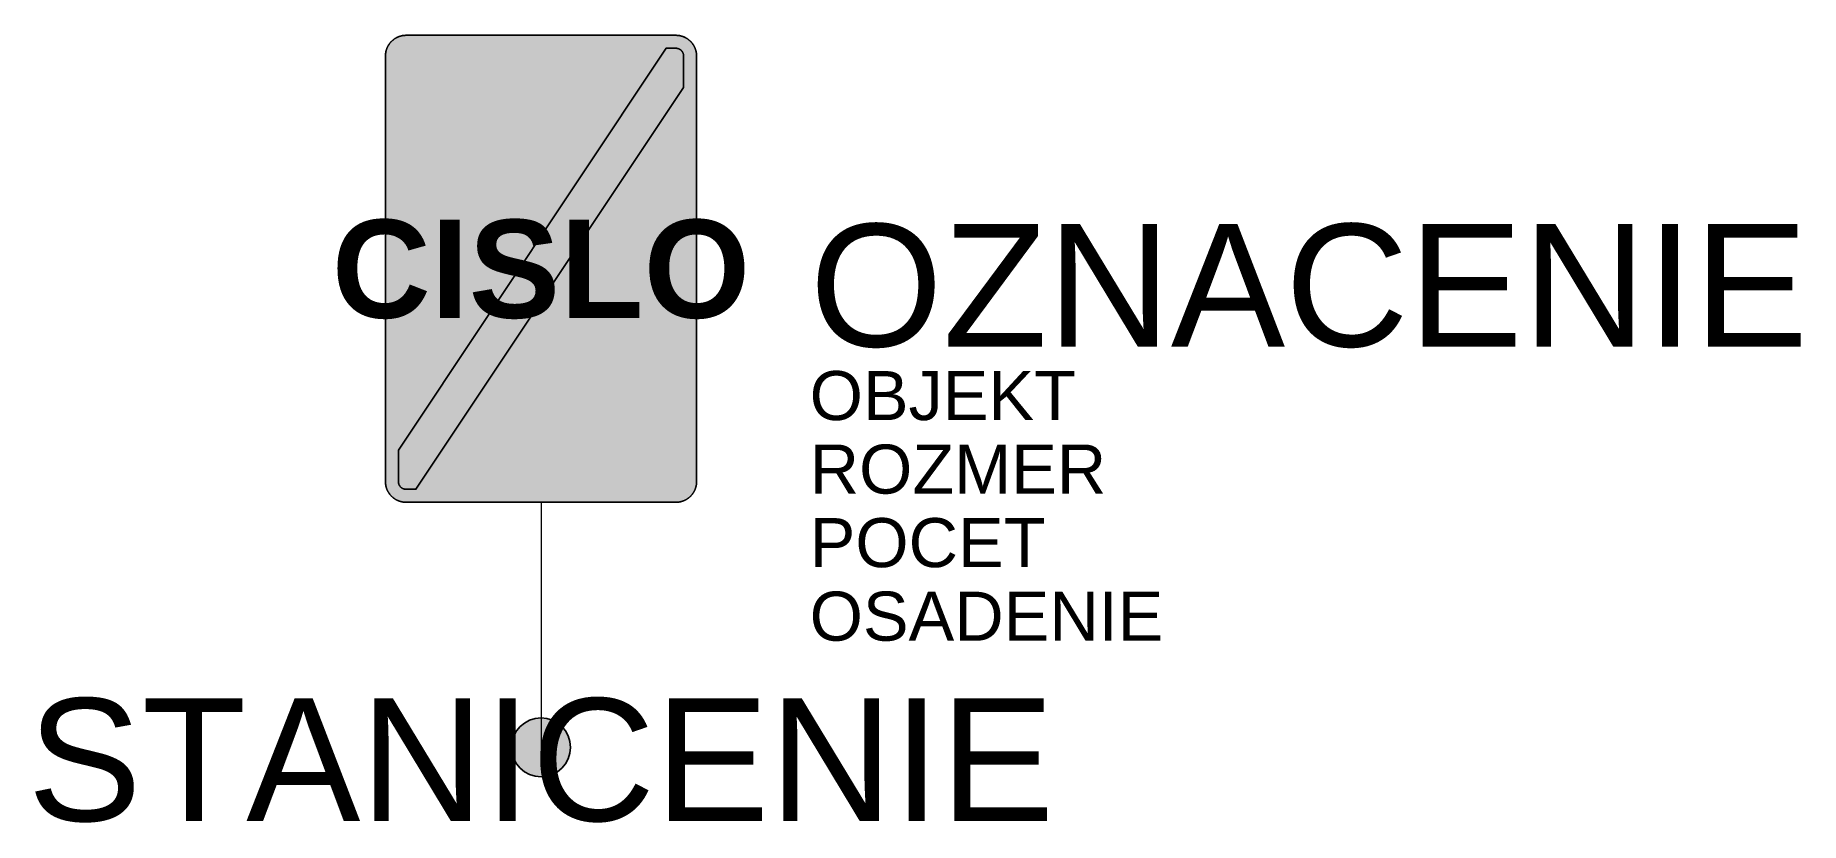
# Model space of a CAD drawing. Header units: metres. Extents: x -10.3 to 25.7, y -1.5 to 14.5.
import ezdxf
from ezdxf.enums import TextEntityAlignment as Align

# ---------------------------------------------------------------- set-up
doc = ezdxf.new("R2010")
doc.units = ezdxf.units.M
doc.layers.get('Defpoints').update_dxf_attribs({"color": 140, "lineweight": 5})
doc.styles.add('DZ', font='arialbd.ttf')
doc.styles.get("Standard").update_dxf_attribs({"font": 'arial.ttf'})

msp = doc.modelspace()

# ---------------------------------------------------------------- hatches: boundary and pattern name
at = {"true_color": 0xf6b400}
msp.add_hatch(color=40, dxfattribs=at).paths.add_polyline_path([(-2.752, 5), (-2.757, 5), (-2.762, 5), (-2.767, 5), (-2.773, 5), (-2.778, 5.001), (-2.783, 5.001), (-2.788, 5.002), (-2.793, 5.002), (-2.799, 5.003), (-2.804, 5.003), (-2.809, 5.004), (-2.814, 5.005), (-2.819, 5.005), (-2.824, 5.006), (-2.83, 5.007), (-2.835, 5.008), (-2.84, 5.009), (-2.845, 5.01), (-2.85, 5.012), (-2.855, 5.013), (-2.86, 5.014), (-2.865, 5.015), (-2.87, 5.017), (-2.875, 5.018), (-2.88, 5.02), (-2.885, 5.021), (-2.89, 5.023), (-2.894, 5.025), (-2.899, 5.027), (-2.904, 5.028), (-2.909, 5.03), (-2.914, 5.032), (-2.918, 5.034), (-2.923, 5.036), (-2.928, 5.038), (-2.933, 5.041), (-2.937, 5.043), (-2.942, 5.045), (-2.946, 5.047), (-2.951, 5.05), (-2.956, 5.052), (-2.96, 5.055), (-2.965, 5.057), (-2.969, 5.06), (-2.973, 5.063), (-2.978, 5.065), (-2.982, 5.068), (-2.987, 5.071), (-2.991, 5.074), (-2.995, 5.077), (-2.999, 5.08), (-3.004, 5.083), (-3.008, 5.086), (-3.012, 5.089), (-3.016, 5.093), (-3.02, 5.096), (-3.024, 5.099), (-3.028, 5.103), (-3.032, 5.106), (-3.036, 5.109), (-3.04, 5.113), (-3.044, 5.117), (-3.047, 5.12), (-3.051, 5.124), (-3.055, 5.128), (-3.058, 5.131), (-3.062, 5.135), (-3.065, 5.139), (-3.069, 5.143), (-3.072, 5.147), (-3.076, 5.151), (-3.079, 5.155), (-3.082, 5.159), (-3.086, 5.163), (-3.089, 5.167), (-3.092, 5.171), (-3.095, 5.176), (-3.098, 5.18), (-3.101, 5.184), (-3.104, 5.188), (-3.107, 5.193), (-3.109, 5.197), (-3.112, 5.201), (-3.115, 5.206), (-3.118, 5.21), (-3.12, 5.215), (-3.123, 5.219), (-3.125, 5.224), (-3.128, 5.229), (-3.13, 5.233), (-3.132, 5.238), (-3.134, 5.242), (-3.137, 5.247), (-3.139, 5.252), (-3.141, 5.256), (-3.143, 5.261), (-3.145, 5.266), (-3.147, 5.271), (-3.148, 5.276), (-3.15, 5.281), (-3.152, 5.285), (-3.154, 5.29), (-3.155, 5.295), (-3.157, 5.3), (-3.158, 5.305), (-3.16, 5.31), (-3.161, 5.315), (-3.162, 5.32), (-3.164, 5.325), (-3.165, 5.33), (-3.166, 5.335), (-3.167, 5.34), (-3.168, 5.345), (-3.169, 5.351), (-3.17, 5.356), (-3.17, 5.361), (-3.171, 5.366), (-3.172, 5.371), (-3.172, 5.376), (-3.173, 5.381), (-3.173, 5.387), (-3.174, 5.392), (-3.174, 5.397), (-3.174, 5.402), (-3.175, 5.408), (-3.175, 5.413), (-3.175, 5.418), (-3.175, 5.423), (-3.175, 14.102), (-3.175, 14.107), (-3.175, 14.112), (-3.175, 14.117), (-3.174, 14.123), (-3.174, 14.128), (-3.174, 14.133), (-3.173, 14.138), (-3.173, 14.143), (-3.172, 14.149), (-3.172, 14.154), (-3.171, 14.159), (-3.17, 14.164), (-3.17, 14.169), (-3.169, 14.174), (-3.168, 14.18), (-3.167, 14.185), (-3.166, 14.19), (-3.165, 14.195), (-3.164, 14.2), (-3.162, 14.205), (-3.161, 14.21), (-3.16, 14.215), (-3.158, 14.22), (-3.157, 14.225), (-3.155, 14.23), (-3.154, 14.235), (-3.152, 14.239), (-3.15, 14.244), (-3.148, 14.249), (-3.147, 14.254), (-3.145, 14.259), (-3.143, 14.264), (-3.141, 14.268), (-3.139, 14.273), (-3.137, 14.278), (-3.134, 14.282), (-3.132, 14.287), (-3.13, 14.292), (-3.128, 14.296), (-3.125, 14.301), (-3.123, 14.305), (-3.12, 14.31), (-3.118, 14.315), (-3.115, 14.319), (-3.112, 14.323), (-3.109, 14.328), (-3.107, 14.332), (-3.104, 14.336), (-3.101, 14.341), (-3.098, 14.345), (-3.095, 14.349), (-3.092, 14.353), (-3.089, 14.358), (-3.086, 14.362), (-3.082, 14.366), (-3.079, 14.37), (-3.076, 14.374), (-3.072, 14.378), (-3.069, 14.382), (-3.065, 14.386), (-3.062, 14.39), (-3.058, 14.393), (-3.055, 14.397), (-3.051, 14.401), (-3.047, 14.405), (-3.044, 14.408), (-3.04, 14.412), (-3.036, 14.415), (-3.032, 14.419), (-3.028, 14.422), (-3.024, 14.426), (-3.02, 14.429), (-3.016, 14.432), (-3.012, 14.436), (-3.008, 14.439), (-3.004, 14.442), (-2.999, 14.445), (-2.995, 14.448), (-2.991, 14.451), (-2.987, 14.454), (-2.982, 14.457), (-2.978, 14.459), (-2.973, 14.462), (-2.969, 14.465), (-2.965, 14.468), (-2.96, 14.47), (-2.956, 14.473), (-2.951, 14.475), (-2.946, 14.478), (-2.942, 14.48), (-2.937, 14.482), (-2.933, 14.484), (-2.928, 14.487), (-2.923, 14.489), (-2.918, 14.491), (-2.914, 14.493), (-2.909, 14.495), (-2.904, 14.497), (-2.899, 14.498), (-2.894, 14.5), (-2.89, 14.502), (-2.885, 14.504), (-2.88, 14.505), (-2.875, 14.507), (-2.87, 14.508), (-2.865, 14.51), (-2.86, 14.511), (-2.855, 14.512), (-2.85, 14.513), (-2.845, 14.515), (-2.84, 14.516), (-2.835, 14.517), (-2.83, 14.518), (-2.824, 14.519), (-2.819, 14.52), (-2.814, 14.52), (-2.809, 14.521), (-2.804, 14.522), (-2.799, 14.522), (-2.793, 14.523), (-2.788, 14.523), (-2.783, 14.524), (-2.778, 14.524), (-2.773, 14.524), (-2.767, 14.525), (-2.762, 14.525), (-2.757, 14.525), (-2.752, 14.525), (2.752, 14.525), (2.757, 14.525), (2.762, 14.525), (2.767, 14.525), (2.773, 14.524), (2.778, 14.524), (2.783, 14.524), (2.788, 14.523), (2.793, 14.523), (2.799, 14.522), (2.804, 14.522), (2.809, 14.521), (2.814, 14.52), (2.819, 14.52), (2.824, 14.519), (2.83, 14.518), (2.835, 14.517), (2.84, 14.516), (2.845, 14.515), (2.85, 14.513), (2.855, 14.512), (2.86, 14.511), (2.865, 14.51), (2.87, 14.508), (2.875, 14.507), (2.88, 14.505), (2.885, 14.504), (2.89, 14.502), (2.894, 14.5), (2.899, 14.498), (2.904, 14.497), (2.909, 14.495), (2.914, 14.493), (2.918, 14.491), (2.923, 14.489), (2.928, 14.487), (2.933, 14.484), (2.937, 14.482), (2.942, 14.48), (2.946, 14.478), (2.951, 14.475), (2.956, 14.473), (2.96, 14.47), (2.965, 14.468), (2.969, 14.465), (2.973, 14.462), (2.978, 14.459), (2.982, 14.457), (2.987, 14.454), (2.991, 14.451), (2.995, 14.448), (2.999, 14.445), (3.003, 14.442), (3.008, 14.439), (3.012, 14.436), (3.016, 14.432), (3.02, 14.429), (3.024, 14.426), (3.028, 14.422), (3.032, 14.419), (3.036, 14.415), (3.04, 14.412), (3.044, 14.408), (3.047, 14.405), (3.051, 14.401), (3.055, 14.397), (3.058, 14.393), (3.062, 14.39), (3.065, 14.386), (3.069, 14.382), (3.072, 14.378), (3.076, 14.374), (3.079, 14.37), (3.082, 14.366), (3.086, 14.362), (3.089, 14.358), (3.092, 14.353), (3.095, 14.349), (3.098, 14.345), (3.101, 14.341), (3.104, 14.336), (3.107, 14.332), (3.109, 14.328), (3.112, 14.323), (3.115, 14.319), (3.118, 14.315), (3.12, 14.31), (3.123, 14.305), (3.125, 14.301), (3.128, 14.296), (3.13, 14.292), (3.132, 14.287), (3.134, 14.282), (3.137, 14.278), (3.139, 14.273), (3.141, 14.268), (3.143, 14.264), (3.145, 14.259), (3.147, 14.254), (3.148, 14.249), (3.15, 14.244), (3.152, 14.239), (3.154, 14.235), (3.155, 14.23), (3.157, 14.225), (3.158, 14.22), (3.16, 14.215), (3.161, 14.21), (3.162, 14.205), (3.163, 14.2), (3.165, 14.195), (3.166, 14.19), (3.167, 14.185), (3.168, 14.18), (3.169, 14.174), (3.17, 14.169), (3.17, 14.164), (3.171, 14.159), (3.172, 14.154), (3.172, 14.149), (3.173, 14.143), (3.173, 14.138), (3.174, 14.133), (3.174, 14.128), (3.174, 14.123), (3.175, 14.117), (3.175, 14.112), (3.175, 14.107), (3.175, 14.102), (3.175, 5.423), (3.175, 5.418), (3.175, 5.413), (3.175, 5.408), (3.174, 5.402), (3.174, 5.397), (3.174, 5.392), (3.173, 5.387), (3.173, 5.381), (3.172, 5.376), (3.172, 5.371), (3.171, 5.366), (3.17, 5.361), (3.17, 5.356), (3.169, 5.351), (3.168, 5.345), (3.167, 5.34), (3.166, 5.335), (3.165, 5.33), (3.163, 5.325), (3.162, 5.32), (3.161, 5.315), (3.16, 5.31), (3.158, 5.305), (3.157, 5.3), (3.155, 5.295), (3.154, 5.29), (3.152, 5.285), (3.15, 5.281), (3.148, 5.276), (3.147, 5.271), (3.145, 5.266), (3.143, 5.261), (3.141, 5.256), (3.139, 5.252), (3.137, 5.247), (3.134, 5.242), (3.132, 5.238), (3.13, 5.233), (3.128, 5.229), (3.125, 5.224), (3.123, 5.219), (3.12, 5.215), (3.118, 5.21), (3.115, 5.206), (3.112, 5.201), (3.109, 5.197), (3.107, 5.193), (3.104, 5.188), (3.101, 5.184), (3.098, 5.18), (3.095, 5.176), (3.092, 5.171), (3.089, 5.167), (3.086, 5.163), (3.082, 5.159), (3.079, 5.155), (3.076, 5.151), (3.072, 5.147), (3.069, 5.143), (3.065, 5.139), (3.062, 5.135), (3.058, 5.131), (3.055, 5.128), (3.051, 5.124), (3.047, 5.12), (3.044, 5.117), (3.04, 5.113), (3.036, 5.109), (3.032, 5.106), (3.028, 5.103), (3.024, 5.099), (3.02, 5.096), (3.016, 5.093), (3.012, 5.089), (3.008, 5.086), (3.003, 5.083), (2.999, 5.08), (2.995, 5.077), (2.991, 5.074), (2.987, 5.071), (2.982, 5.068), (2.978, 5.065), (2.973, 5.063), (2.969, 5.06), (2.965, 5.057), (2.96, 5.055), (2.956, 5.052), (2.951, 5.05), (2.946, 5.047), (2.942, 5.045), (2.937, 5.043), (2.933, 5.041), (2.928, 5.038), (2.923, 5.036), (2.918, 5.034), (2.914, 5.032), (2.909, 5.03), (2.904, 5.028), (2.899, 5.027), (2.894, 5.025), (2.89, 5.023), (2.885, 5.021), (2.88, 5.02), (2.875, 5.018), (2.87, 5.017), (2.865, 5.015), (2.86, 5.014), (2.855, 5.013), (2.85, 5.012), (2.845, 5.01), (2.84, 5.009), (2.835, 5.008), (2.83, 5.007), (2.824, 5.006), (2.819, 5.005), (2.814, 5.005), (2.809, 5.004), (2.804, 5.003), (2.799, 5.003), (2.793, 5.002), (2.788, 5.002), (2.783, 5.001), (2.778, 5.001), (2.773, 5), (2.767, 5), (2.762, 5), (2.757, 5), (2.752, 5)])
at = {"true_color": 0x292829}
h = msp.add_hatch(color=250, dxfattribs=at)
h.paths.add_polyline_path([(-2.752, 5.106), (-2.76, 5.106), (-2.768, 5.106), (-2.776, 5.107), (-2.784, 5.107), (-2.792, 5.108), (-2.8, 5.109), (-2.808, 5.111), (-2.816, 5.112), (-2.823, 5.114), (-2.831, 5.116), (-2.839, 5.118), (-2.846, 5.12), (-2.854, 5.122), (-2.861, 5.125), (-2.868, 5.128), (-2.875, 5.131), (-2.882, 5.134), (-2.889, 5.137), (-2.896, 5.141), (-2.903, 5.144), (-2.91, 5.148), (-2.916, 5.152), (-2.923, 5.156), (-2.929, 5.16), (-2.935, 5.164), (-2.942, 5.169), (-2.948, 5.174), (-2.954, 5.178), (-2.959, 5.183), (-2.965, 5.188), (-2.971, 5.193), (-2.976, 5.199), (-2.981, 5.204), (-2.987, 5.21), (-2.992, 5.215), (-2.997, 5.221), (-3.001, 5.227), (-3.006, 5.233), (-3.011, 5.239), (-3.015, 5.246), (-3.019, 5.252), (-3.023, 5.259), (-3.027, 5.265), (-3.031, 5.272), (-3.034, 5.279), (-3.038, 5.286), (-3.041, 5.293), (-3.044, 5.3), (-3.047, 5.307), (-3.05, 5.314), (-3.053, 5.321), (-3.055, 5.329), (-3.057, 5.336), (-3.059, 5.344), (-3.061, 5.352), (-3.063, 5.359), (-3.064, 5.367), (-3.066, 5.375), (-3.067, 5.383), (-3.068, 5.391), (-3.068, 5.399), (-3.069, 5.407), (-3.069, 5.415), (-3.069, 5.423), (-3.069, 14.102), (-3.069, 14.11), (-3.069, 14.118), (-3.068, 14.126), (-3.068, 14.134), (-3.067, 14.142), (-3.066, 14.15), (-3.064, 14.158), (-3.063, 14.166), (-3.061, 14.173), (-3.059, 14.181), (-3.057, 14.189), (-3.055, 14.196), (-3.053, 14.203), (-3.05, 14.211), (-3.047, 14.218), (-3.044, 14.225), (-3.041, 14.232), (-3.038, 14.239), (-3.034, 14.246), (-3.031, 14.253), (-3.027, 14.26), (-3.023, 14.266), (-3.019, 14.273), (-3.015, 14.279), (-3.011, 14.285), (-3.006, 14.292), (-3.001, 14.298), (-2.997, 14.304), (-2.992, 14.309), (-2.987, 14.315), (-2.981, 14.321), (-2.976, 14.326), (-2.971, 14.331), (-2.965, 14.337), (-2.959, 14.342), (-2.954, 14.347), (-2.948, 14.351), (-2.942, 14.356), (-2.935, 14.361), (-2.929, 14.365), (-2.923, 14.369), (-2.916, 14.373), (-2.91, 14.377), (-2.903, 14.381), (-2.896, 14.384), (-2.889, 14.388), (-2.882, 14.391), (-2.875, 14.394), (-2.868, 14.397), (-2.861, 14.4), (-2.854, 14.402), (-2.846, 14.405), (-2.839, 14.407), (-2.831, 14.409), (-2.823, 14.411), (-2.816, 14.413), (-2.808, 14.414), (-2.8, 14.415), (-2.792, 14.417), (-2.784, 14.417), (-2.776, 14.418), (-2.768, 14.419), (-2.76, 14.419), (-2.752, 14.419), (2.752, 14.419), (2.76, 14.419), (2.768, 14.419), (2.776, 14.418), (2.784, 14.417), (2.792, 14.417), (2.8, 14.415), (2.808, 14.414), (2.816, 14.413), (2.823, 14.411), (2.831, 14.409), (2.839, 14.407), (2.846, 14.405), (2.853, 14.402), (2.861, 14.4), (2.868, 14.397), (2.875, 14.394), (2.882, 14.391), (2.889, 14.388), (2.896, 14.384), (2.903, 14.381), (2.91, 14.377), (2.916, 14.373), (2.923, 14.369), (2.929, 14.365), (2.935, 14.361), (2.942, 14.356), (2.948, 14.351), (2.954, 14.347), (2.959, 14.342), (2.965, 14.337), (2.971, 14.331), (2.976, 14.326), (2.981, 14.321), (2.987, 14.315), (2.992, 14.309), (2.997, 14.304), (3.001, 14.298), (3.006, 14.292), (3.011, 14.285), (3.015, 14.279), (3.019, 14.273), (3.023, 14.266), (3.027, 14.26), (3.031, 14.253), (3.034, 14.246), (3.038, 14.239), (3.041, 14.232), (3.044, 14.225), (3.047, 14.218), (3.05, 14.211), (3.052, 14.203), (3.055, 14.196), (3.057, 14.189), (3.059, 14.181), (3.061, 14.173), (3.063, 14.166), (3.064, 14.158), (3.066, 14.15), (3.067, 14.142), (3.068, 14.134), (3.068, 14.126), (3.069, 14.118), (3.069, 14.11), (3.069, 14.102), (3.069, 5.423), (3.069, 5.415), (3.069, 5.407), (3.068, 5.399), (3.068, 5.391), (3.067, 5.383), (3.066, 5.375), (3.064, 5.367), (3.063, 5.359), (3.061, 5.352), (3.059, 5.344), (3.057, 5.336), (3.055, 5.329), (3.052, 5.321), (3.05, 5.314), (3.047, 5.307), (3.044, 5.3), (3.041, 5.293), (3.038, 5.286), (3.034, 5.279), (3.031, 5.272), (3.027, 5.265), (3.023, 5.259), (3.019, 5.252), (3.015, 5.246), (3.011, 5.239), (3.006, 5.233), (3.001, 5.227), (2.997, 5.221), (2.992, 5.215), (2.987, 5.21), (2.981, 5.204), (2.976, 5.199), (2.971, 5.193), (2.965, 5.188), (2.959, 5.183), (2.954, 5.178), (2.948, 5.174), (2.942, 5.169), (2.935, 5.164), (2.929, 5.16), (2.923, 5.156), (2.916, 5.152), (2.91, 5.148), (2.903, 5.144), (2.896, 5.141), (2.889, 5.137), (2.882, 5.134), (2.875, 5.131), (2.868, 5.128), (2.861, 5.125), (2.853, 5.122), (2.846, 5.12), (2.839, 5.118), (2.831, 5.116), (2.823, 5.114), (2.816, 5.112), (2.808, 5.111), (2.8, 5.109), (2.792, 5.108), (2.784, 5.107), (2.776, 5.107), (2.768, 5.106), (2.76, 5.106), (2.752, 5.106)])
h.paths.add_polyline_path([(-2.752, 5.265), (-2.756, 5.265), (-2.76, 5.265), (-2.764, 5.265), (-2.768, 5.265), (-2.772, 5.266), (-2.776, 5.266), (-2.78, 5.267), (-2.784, 5.268), (-2.788, 5.269), (-2.791, 5.27), (-2.795, 5.271), (-2.799, 5.272), (-2.803, 5.273), (-2.806, 5.274), (-2.81, 5.276), (-2.813, 5.277), (-2.817, 5.279), (-2.82, 5.28), (-2.824, 5.282), (-2.827, 5.284), (-2.831, 5.286), (-2.834, 5.288), (-2.837, 5.29), (-2.84, 5.292), (-2.844, 5.294), (-2.847, 5.296), (-2.85, 5.298), (-2.853, 5.301), (-2.856, 5.303), (-2.858, 5.306), (-2.861, 5.308), (-2.864, 5.311), (-2.867, 5.314), (-2.869, 5.317), (-2.872, 5.319), (-2.874, 5.322), (-2.877, 5.325), (-2.879, 5.328), (-2.881, 5.331), (-2.883, 5.335), (-2.885, 5.338), (-2.887, 5.341), (-2.889, 5.344), (-2.891, 5.348), (-2.893, 5.351), (-2.895, 5.354), (-2.896, 5.358), (-2.898, 5.361), (-2.899, 5.365), (-2.901, 5.369), (-2.902, 5.372), (-2.903, 5.376), (-2.904, 5.38), (-2.905, 5.384), (-2.906, 5.387), (-2.907, 5.391), (-2.908, 5.395), (-2.909, 5.399), (-2.909, 5.403), (-2.91, 5.407), (-2.91, 5.411), (-2.91, 5.415), (-2.91, 5.419), (-2.91, 5.423), (-2.91, 14.102), (-2.91, 14.106), (-2.91, 14.11), (-2.91, 14.114), (-2.91, 14.118), (-2.909, 14.122), (-2.909, 14.126), (-2.908, 14.13), (-2.907, 14.134), (-2.906, 14.137), (-2.905, 14.141), (-2.904, 14.145), (-2.903, 14.149), (-2.902, 14.153), (-2.901, 14.156), (-2.899, 14.16), (-2.898, 14.163), (-2.896, 14.167), (-2.895, 14.17), (-2.893, 14.174), (-2.891, 14.177), (-2.889, 14.181), (-2.887, 14.184), (-2.885, 14.187), (-2.883, 14.19), (-2.881, 14.194), (-2.879, 14.197), (-2.877, 14.2), (-2.874, 14.203), (-2.872, 14.205), (-2.869, 14.208), (-2.867, 14.211), (-2.864, 14.214), (-2.861, 14.217), (-2.858, 14.219), (-2.856, 14.222), (-2.853, 14.224), (-2.85, 14.227), (-2.847, 14.229), (-2.844, 14.231), (-2.84, 14.233), (-2.837, 14.235), (-2.834, 14.237), (-2.831, 14.239), (-2.827, 14.241), (-2.824, 14.243), (-2.82, 14.245), (-2.817, 14.246), (-2.813, 14.248), (-2.81, 14.249), (-2.806, 14.251), (-2.803, 14.252), (-2.799, 14.253), (-2.795, 14.254), (-2.791, 14.255), (-2.788, 14.256), (-2.784, 14.257), (-2.78, 14.258), (-2.776, 14.259), (-2.772, 14.259), (-2.768, 14.26), (-2.764, 14.26), (-2.76, 14.26), (-2.756, 14.26), (-2.752, 14.26), (2.752, 14.26), (2.756, 14.26), (2.76, 14.26), (2.764, 14.26), (2.768, 14.26), (2.772, 14.259), (2.776, 14.259), (2.78, 14.258), (2.784, 14.257), (2.787, 14.256), (2.791, 14.255), (2.795, 14.254), (2.799, 14.253), (2.803, 14.252), (2.806, 14.251), (2.81, 14.249), (2.813, 14.248), (2.817, 14.246), (2.82, 14.245), (2.824, 14.243), (2.827, 14.241), (2.831, 14.239), (2.834, 14.237), (2.837, 14.235), (2.84, 14.233), (2.844, 14.231), (2.847, 14.229), (2.85, 14.227), (2.853, 14.224), (2.856, 14.222), (2.858, 14.219), (2.861, 14.217), (2.864, 14.214), (2.867, 14.211), (2.869, 14.208), (2.872, 14.205), (2.874, 14.203), (2.877, 14.2), (2.879, 14.197), (2.881, 14.194), (2.883, 14.19), (2.885, 14.187), (2.887, 14.184), (2.889, 14.181), (2.891, 14.177), (2.893, 14.174), (2.895, 14.17), (2.896, 14.167), (2.898, 14.163), (2.899, 14.16), (2.901, 14.156), (2.902, 14.153), (2.903, 14.149), (2.904, 14.145), (2.905, 14.141), (2.906, 14.137), (2.907, 14.134), (2.908, 14.13), (2.909, 14.126), (2.909, 14.122), (2.91, 14.118), (2.91, 14.114), (2.91, 14.11), (2.91, 14.106), (2.91, 14.102), (2.91, 5.423), (2.91, 5.419), (2.91, 5.415), (2.91, 5.411), (2.91, 5.407), (2.909, 5.403), (2.909, 5.399), (2.908, 5.395), (2.907, 5.391), (2.906, 5.387), (2.905, 5.384), (2.904, 5.38), (2.903, 5.376), (2.902, 5.372), (2.901, 5.369), (2.899, 5.365), (2.898, 5.361), (2.896, 5.358), (2.895, 5.354), (2.893, 5.351), (2.891, 5.348), (2.889, 5.344), (2.887, 5.341), (2.885, 5.338), (2.883, 5.335), (2.881, 5.331), (2.879, 5.328), (2.877, 5.325), (2.874, 5.322), (2.872, 5.319), (2.869, 5.317), (2.867, 5.314), (2.864, 5.311), (2.861, 5.308), (2.858, 5.306), (2.856, 5.303), (2.853, 5.301), (2.85, 5.298), (2.847, 5.296), (2.844, 5.294), (2.84, 5.292), (2.837, 5.29), (2.834, 5.288), (2.831, 5.286), (2.827, 5.284), (2.824, 5.282), (2.82, 5.28), (2.817, 5.279), (2.813, 5.277), (2.81, 5.276), (2.806, 5.274), (2.803, 5.273), (2.799, 5.272), (2.795, 5.271), (2.791, 5.27), (2.787, 5.269), (2.784, 5.268), (2.78, 5.267), (2.776, 5.266), (2.772, 5.266), (2.768, 5.265), (2.764, 5.265), (2.76, 5.265), (2.756, 5.265), (2.752, 5.265)], flags=16)
at = {"true_color": 0xba1e10}
msp.add_hatch(color=22, dxfattribs=at).paths.add_polyline_path([(-2.91, 6.065), (2.553, 14.26), (2.752, 14.26), (2.756, 14.26), (2.76, 14.26), (2.764, 14.26), (2.768, 14.26), (2.772, 14.259), (2.776, 14.259), (2.78, 14.258), (2.784, 14.257), (2.787, 14.256), (2.791, 14.255), (2.795, 14.254), (2.799, 14.253), (2.803, 14.252), (2.806, 14.251), (2.81, 14.249), (2.813, 14.248), (2.817, 14.246), (2.82, 14.245), (2.824, 14.243), (2.827, 14.241), (2.831, 14.239), (2.834, 14.237), (2.837, 14.235), (2.84, 14.233), (2.844, 14.231), (2.847, 14.229), (2.85, 14.227), (2.853, 14.224), (2.856, 14.222), (2.858, 14.219), (2.861, 14.217), (2.864, 14.214), (2.867, 14.211), (2.869, 14.208), (2.872, 14.205), (2.874, 14.203), (2.877, 14.2), (2.879, 14.197), (2.881, 14.194), (2.883, 14.19), (2.885, 14.187), (2.887, 14.184), (2.889, 14.181), (2.891, 14.177), (2.893, 14.174), (2.895, 14.17), (2.896, 14.167), (2.898, 14.163), (2.899, 14.16), (2.901, 14.156), (2.902, 14.153), (2.903, 14.149), (2.904, 14.145), (2.905, 14.141), (2.906, 14.137), (2.907, 14.134), (2.908, 14.13), (2.909, 14.126), (2.909, 14.122), (2.91, 14.118), (2.91, 14.114), (2.91, 14.11), (2.91, 14.106), (2.91, 14.102), (2.91, 13.46), (-2.553, 5.265), (-2.752, 5.265), (-2.756, 5.265), (-2.76, 5.265), (-2.764, 5.265), (-2.768, 5.265), (-2.772, 5.266), (-2.776, 5.266), (-2.78, 5.267), (-2.784, 5.268), (-2.788, 5.269), (-2.791, 5.27), (-2.795, 5.271), (-2.799, 5.272), (-2.803, 5.273), (-2.806, 5.274), (-2.81, 5.276), (-2.813, 5.277), (-2.817, 5.279), (-2.82, 5.28), (-2.824, 5.282), (-2.827, 5.284), (-2.831, 5.286), (-2.834, 5.288), (-2.837, 5.29), (-2.84, 5.292), (-2.844, 5.294), (-2.847, 5.296), (-2.85, 5.298), (-2.853, 5.301), (-2.856, 5.303), (-2.858, 5.306), (-2.861, 5.308), (-2.864, 5.311), (-2.867, 5.314), (-2.869, 5.317), (-2.872, 5.319), (-2.874, 5.322), (-2.877, 5.325), (-2.879, 5.328), (-2.881, 5.331), (-2.883, 5.335), (-2.885, 5.338), (-2.887, 5.341), (-2.889, 5.344), (-2.891, 5.348), (-2.893, 5.351), (-2.895, 5.354), (-2.896, 5.358), (-2.898, 5.361), (-2.899, 5.365), (-2.901, 5.369), (-2.902, 5.372), (-2.903, 5.376), (-2.904, 5.38), (-2.905, 5.384), (-2.906, 5.387), (-2.907, 5.391), (-2.908, 5.395), (-2.909, 5.399), (-2.909, 5.403), (-2.91, 5.407), (-2.91, 5.411), (-2.91, 5.415), (-2.91, 5.419), (-2.91, 5.423)])
h = msp.add_hatch(color=0)
h.dxf.hatch_style = 1
h.paths.add_polyline_path([(0.6, 0, 1), (-0.6, 0, 1)])

# ---------------------------------------------------------------- linework, layer by layer
at = {"lineweight": 9}
msp.add_line((0, 5), (0, 2.5), dxfattribs=at)
at = {"color": 0, "lineweight": 9}
msp.add_line((0, 2.5), (0, 0), dxfattribs=at)
at = {"color": 40, "true_color": 0xf6b400}
msp.add_lwpolyline([(-2.752, 5), (-2.757, 5), (-2.762, 5), (-2.767, 5), (-2.773, 5), (-2.778, 5.001), (-2.783, 5.001), (-2.788, 5.002), (-2.793, 5.002), (-2.799, 5.003), (-2.804, 5.003), (-2.809, 5.004), (-2.814, 5.005), (-2.819, 5.005), (-2.824, 5.006), (-2.83, 5.007), (-2.835, 5.008), (-2.84, 5.009), (-2.845, 5.01), (-2.85, 5.012), (-2.855, 5.013), (-2.86, 5.014), (-2.865, 5.015), (-2.87, 5.017), (-2.875, 5.018), (-2.88, 5.02), (-2.885, 5.021), (-2.89, 5.023), (-2.894, 5.025), (-2.899, 5.027), (-2.904, 5.028), (-2.909, 5.03), (-2.914, 5.032), (-2.918, 5.034), (-2.923, 5.036), (-2.928, 5.038), (-2.933, 5.041), (-2.937, 5.043), (-2.942, 5.045), (-2.946, 5.047), (-2.951, 5.05), (-2.956, 5.052), (-2.96, 5.055), (-2.965, 5.057), (-2.969, 5.06), (-2.973, 5.063), (-2.978, 5.065), (-2.982, 5.068), (-2.987, 5.071), (-2.991, 5.074), (-2.995, 5.077), (-2.999, 5.08), (-3.004, 5.083), (-3.008, 5.086), (-3.012, 5.089), (-3.016, 5.093), (-3.02, 5.096), (-3.024, 5.099), (-3.028, 5.103), (-3.032, 5.106), (-3.036, 5.109), (-3.04, 5.113), (-3.044, 5.117), (-3.047, 5.12), (-3.051, 5.124), (-3.055, 5.128), (-3.058, 5.131), (-3.062, 5.135), (-3.065, 5.139), (-3.069, 5.143), (-3.072, 5.147), (-3.076, 5.151), (-3.079, 5.155), (-3.082, 5.159), (-3.086, 5.163), (-3.089, 5.167), (-3.092, 5.171), (-3.095, 5.176), (-3.098, 5.18), (-3.101, 5.184), (-3.104, 5.188), (-3.107, 5.193), (-3.109, 5.197), (-3.112, 5.201), (-3.115, 5.206), (-3.118, 5.21), (-3.12, 5.215), (-3.123, 5.219), (-3.125, 5.224), (-3.128, 5.229), (-3.13, 5.233), (-3.132, 5.238), (-3.134, 5.242), (-3.137, 5.247), (-3.139, 5.252), (-3.141, 5.256), (-3.143, 5.261), (-3.145, 5.266), (-3.147, 5.271), (-3.148, 5.276), (-3.15, 5.281), (-3.152, 5.285), (-3.154, 5.29), (-3.155, 5.295), (-3.157, 5.3), (-3.158, 5.305), (-3.16, 5.31), (-3.161, 5.315), (-3.162, 5.32), (-3.164, 5.325), (-3.165, 5.33), (-3.166, 5.335), (-3.167, 5.34), (-3.168, 5.345), (-3.169, 5.351), (-3.17, 5.356), (-3.17, 5.361), (-3.171, 5.366), (-3.172, 5.371), (-3.172, 5.376), (-3.173, 5.381), (-3.173, 5.387), (-3.174, 5.392), (-3.174, 5.397), (-3.174, 5.402), (-3.175, 5.408), (-3.175, 5.413), (-3.175, 5.418), (-3.175, 5.423), (-3.175, 14.102), (-3.175, 14.107), (-3.175, 14.112), (-3.175, 14.117), (-3.174, 14.123), (-3.174, 14.128), (-3.174, 14.133), (-3.173, 14.138), (-3.173, 14.143), (-3.172, 14.149), (-3.172, 14.154), (-3.171, 14.159), (-3.17, 14.164), (-3.17, 14.169), (-3.169, 14.174), (-3.168, 14.18), (-3.167, 14.185), (-3.166, 14.19), (-3.165, 14.195), (-3.164, 14.2), (-3.162, 14.205), (-3.161, 14.21), (-3.16, 14.215), (-3.158, 14.22), (-3.157, 14.225), (-3.155, 14.23), (-3.154, 14.235), (-3.152, 14.239), (-3.15, 14.244), (-3.148, 14.249), (-3.147, 14.254), (-3.145, 14.259), (-3.143, 14.264), (-3.141, 14.268), (-3.139, 14.273), (-3.137, 14.278), (-3.134, 14.282), (-3.132, 14.287), (-3.13, 14.292), (-3.128, 14.296), (-3.125, 14.301), (-3.123, 14.305), (-3.12, 14.31), (-3.118, 14.315), (-3.115, 14.319), (-3.112, 14.323), (-3.109, 14.328), (-3.107, 14.332), (-3.104, 14.336), (-3.101, 14.341), (-3.098, 14.345), (-3.095, 14.349), (-3.092, 14.353), (-3.089, 14.358), (-3.086, 14.362), (-3.082, 14.366), (-3.079, 14.37), (-3.076, 14.374), (-3.072, 14.378), (-3.069, 14.382), (-3.065, 14.386), (-3.062, 14.39), (-3.058, 14.393), (-3.055, 14.397), (-3.051, 14.401), (-3.047, 14.405), (-3.044, 14.408), (-3.04, 14.412), (-3.036, 14.415), (-3.032, 14.419), (-3.028, 14.422), (-3.024, 14.426), (-3.02, 14.429), (-3.016, 14.432), (-3.012, 14.436), (-3.008, 14.439), (-3.004, 14.442), (-2.999, 14.445), (-2.995, 14.448), (-2.991, 14.451), (-2.987, 14.454), (-2.982, 14.457), (-2.978, 14.459), (-2.973, 14.462), (-2.969, 14.465), (-2.965, 14.468), (-2.96, 14.47), (-2.956, 14.473), (-2.951, 14.475), (-2.946, 14.478), (-2.942, 14.48), (-2.937, 14.482), (-2.933, 14.484), (-2.928, 14.487), (-2.923, 14.489), (-2.918, 14.491), (-2.914, 14.493), (-2.909, 14.495), (-2.904, 14.497), (-2.899, 14.498), (-2.894, 14.5), (-2.89, 14.502), (-2.885, 14.504), (-2.88, 14.505), (-2.875, 14.507), (-2.87, 14.508), (-2.865, 14.51), (-2.86, 14.511), (-2.855, 14.512), (-2.85, 14.513), (-2.845, 14.515), (-2.84, 14.516), (-2.835, 14.517), (-2.83, 14.518), (-2.824, 14.519), (-2.819, 14.52), (-2.814, 14.52), (-2.809, 14.521), (-2.804, 14.522), (-2.799, 14.522), (-2.793, 14.523), (-2.788, 14.523), (-2.783, 14.524), (-2.778, 14.524), (-2.773, 14.524), (-2.767, 14.525), (-2.762, 14.525), (-2.757, 14.525), (-2.752, 14.525), (2.752, 14.525), (2.757, 14.525), (2.762, 14.525), (2.767, 14.525), (2.773, 14.524), (2.778, 14.524), (2.783, 14.524), (2.788, 14.523), (2.793, 14.523), (2.799, 14.522), (2.804, 14.522), (2.809, 14.521), (2.814, 14.52), (2.819, 14.52), (2.824, 14.519), (2.83, 14.518), (2.835, 14.517), (2.84, 14.516), (2.845, 14.515), (2.85, 14.513), (2.855, 14.512), (2.86, 14.511), (2.865, 14.51), (2.87, 14.508), (2.875, 14.507), (2.88, 14.505), (2.885, 14.504), (2.89, 14.502), (2.894, 14.5), (2.899, 14.498), (2.904, 14.497), (2.909, 14.495), (2.914, 14.493), (2.918, 14.491), (2.923, 14.489), (2.928, 14.487), (2.933, 14.484), (2.937, 14.482), (2.942, 14.48), (2.946, 14.478), (2.951, 14.475), (2.956, 14.473), (2.96, 14.47), (2.965, 14.468), (2.969, 14.465), (2.973, 14.462), (2.978, 14.459), (2.982, 14.457), (2.987, 14.454), (2.991, 14.451), (2.995, 14.448), (2.999, 14.445), (3.003, 14.442), (3.008, 14.439), (3.012, 14.436), (3.016, 14.432), (3.02, 14.429), (3.024, 14.426), (3.028, 14.422), (3.032, 14.419), (3.036, 14.415), (3.04, 14.412), (3.044, 14.408), (3.047, 14.405), (3.051, 14.401), (3.055, 14.397), (3.058, 14.393), (3.062, 14.39), (3.065, 14.386), (3.069, 14.382), (3.072, 14.378), (3.076, 14.374), (3.079, 14.37), (3.082, 14.366), (3.086, 14.362), (3.089, 14.358), (3.092, 14.353), (3.095, 14.349), (3.098, 14.345), (3.101, 14.341), (3.104, 14.336), (3.107, 14.332), (3.109, 14.328), (3.112, 14.323), (3.115, 14.319), (3.118, 14.315), (3.12, 14.31), (3.123, 14.305), (3.125, 14.301), (3.128, 14.296), (3.13, 14.292), (3.132, 14.287), (3.134, 14.282), (3.137, 14.278), (3.139, 14.273), (3.141, 14.268), (3.143, 14.264), (3.145, 14.259), (3.147, 14.254), (3.148, 14.249), (3.15, 14.244), (3.152, 14.239), (3.154, 14.235), (3.155, 14.23), (3.157, 14.225), (3.158, 14.22), (3.16, 14.215), (3.161, 14.21), (3.162, 14.205), (3.163, 14.2), (3.165, 14.195), (3.166, 14.19), (3.167, 14.185), (3.168, 14.18), (3.169, 14.174), (3.17, 14.169), (3.17, 14.164), (3.171, 14.159), (3.172, 14.154), (3.172, 14.149), (3.173, 14.143), (3.173, 14.138), (3.174, 14.133), (3.174, 14.128), (3.174, 14.123), (3.175, 14.117), (3.175, 14.112), (3.175, 14.107), (3.175, 14.102), (3.175, 5.423), (3.175, 5.418), (3.175, 5.413), (3.175, 5.408), (3.174, 5.402), (3.174, 5.397), (3.174, 5.392), (3.173, 5.387), (3.173, 5.381), (3.172, 5.376), (3.172, 5.371), (3.171, 5.366), (3.17, 5.361), (3.17, 5.356), (3.169, 5.351), (3.168, 5.345), (3.167, 5.34), (3.166, 5.335), (3.165, 5.33), (3.163, 5.325), (3.162, 5.32), (3.161, 5.315), (3.16, 5.31), (3.158, 5.305), (3.157, 5.3), (3.155, 5.295), (3.154, 5.29), (3.152, 5.285), (3.15, 5.281), (3.148, 5.276), (3.147, 5.271), (3.145, 5.266), (3.143, 5.261), (3.141, 5.256), (3.139, 5.252), (3.137, 5.247), (3.134, 5.242), (3.132, 5.238), (3.13, 5.233), (3.128, 5.229), (3.125, 5.224), (3.123, 5.219), (3.12, 5.215), (3.118, 5.21), (3.115, 5.206), (3.112, 5.201), (3.109, 5.197), (3.107, 5.193), (3.104, 5.188), (3.101, 5.184), (3.098, 5.18), (3.095, 5.176), (3.092, 5.171), (3.089, 5.167), (3.086, 5.163), (3.082, 5.159), (3.079, 5.155), (3.076, 5.151), (3.072, 5.147), (3.069, 5.143), (3.065, 5.139), (3.062, 5.135), (3.058, 5.131), (3.055, 5.128), (3.051, 5.124), (3.047, 5.12), (3.044, 5.117), (3.04, 5.113), (3.036, 5.109), (3.032, 5.106), (3.028, 5.103), (3.024, 5.099), (3.02, 5.096), (3.016, 5.093), (3.012, 5.089), (3.008, 5.086), (3.003, 5.083), (2.999, 5.08), (2.995, 5.077), (2.991, 5.074), (2.987, 5.071), (2.982, 5.068), (2.978, 5.065), (2.973, 5.063), (2.969, 5.06), (2.965, 5.057), (2.96, 5.055), (2.956, 5.052), (2.951, 5.05), (2.946, 5.047), (2.942, 5.045), (2.937, 5.043), (2.933, 5.041), (2.928, 5.038), (2.923, 5.036), (2.918, 5.034), (2.914, 5.032), (2.909, 5.03), (2.904, 5.028), (2.899, 5.027), (2.894, 5.025), (2.89, 5.023), (2.885, 5.021), (2.88, 5.02), (2.875, 5.018), (2.87, 5.017), (2.865, 5.015), (2.86, 5.014), (2.855, 5.013), (2.85, 5.012), (2.845, 5.01), (2.84, 5.009), (2.835, 5.008), (2.83, 5.007), (2.824, 5.006), (2.819, 5.005), (2.814, 5.005), (2.809, 5.004), (2.804, 5.003), (2.799, 5.003), (2.793, 5.002), (2.788, 5.002), (2.783, 5.001), (2.778, 5.001), (2.773, 5), (2.767, 5), (2.762, 5), (2.757, 5), (2.752, 5), (-2.752, 5)], dxfattribs=at)
at = {"color": 22, "true_color": 0xba1e10}
msp.add_lwpolyline([(-2.91, 6.065), (2.553, 14.26), (2.752, 14.26), (2.756, 14.26), (2.76, 14.26), (2.764, 14.26), (2.768, 14.26), (2.772, 14.259), (2.776, 14.259), (2.78, 14.258), (2.784, 14.257), (2.787, 14.256), (2.791, 14.255), (2.795, 14.254), (2.799, 14.253), (2.803, 14.252), (2.806, 14.251), (2.81, 14.249), (2.813, 14.248), (2.817, 14.246), (2.82, 14.245), (2.824, 14.243), (2.827, 14.241), (2.831, 14.239), (2.834, 14.237), (2.837, 14.235), (2.84, 14.233), (2.844, 14.231), (2.847, 14.229), (2.85, 14.227), (2.853, 14.224), (2.856, 14.222), (2.858, 14.219), (2.861, 14.217), (2.864, 14.214), (2.867, 14.211), (2.869, 14.208), (2.872, 14.205), (2.874, 14.203), (2.877, 14.2), (2.879, 14.197), (2.881, 14.194), (2.883, 14.19), (2.885, 14.187), (2.887, 14.184), (2.889, 14.181), (2.891, 14.177), (2.893, 14.174), (2.895, 14.17), (2.896, 14.167), (2.898, 14.163), (2.899, 14.16), (2.901, 14.156), (2.902, 14.153), (2.903, 14.149), (2.904, 14.145), (2.905, 14.141), (2.906, 14.137), (2.907, 14.134), (2.908, 14.13), (2.909, 14.126), (2.909, 14.122), (2.91, 14.118), (2.91, 14.114), (2.91, 14.11), (2.91, 14.106), (2.91, 14.102), (2.91, 13.46), (-2.553, 5.265), (-2.752, 5.265), (-2.756, 5.265), (-2.76, 5.265), (-2.764, 5.265), (-2.768, 5.265), (-2.772, 5.266), (-2.776, 5.266), (-2.78, 5.267), (-2.784, 5.268), (-2.788, 5.269), (-2.791, 5.27), (-2.795, 5.271), (-2.799, 5.272), (-2.803, 5.273), (-2.806, 5.274), (-2.81, 5.276), (-2.813, 5.277), (-2.817, 5.279), (-2.82, 5.28), (-2.824, 5.282), (-2.827, 5.284), (-2.831, 5.286), (-2.834, 5.288), (-2.837, 5.29), (-2.84, 5.292), (-2.844, 5.294), (-2.847, 5.296), (-2.85, 5.298), (-2.853, 5.301), (-2.856, 5.303), (-2.858, 5.306), (-2.861, 5.308), (-2.864, 5.311), (-2.867, 5.314), (-2.869, 5.317), (-2.872, 5.319), (-2.874, 5.322), (-2.877, 5.325), (-2.879, 5.328), (-2.881, 5.331), (-2.883, 5.335), (-2.885, 5.338), (-2.887, 5.341), (-2.889, 5.344), (-2.891, 5.348), (-2.893, 5.351), (-2.895, 5.354), (-2.896, 5.358), (-2.898, 5.361), (-2.899, 5.365), (-2.901, 5.369), (-2.902, 5.372), (-2.903, 5.376), (-2.904, 5.38), (-2.905, 5.384), (-2.906, 5.387), (-2.907, 5.391), (-2.908, 5.395), (-2.909, 5.399), (-2.909, 5.403), (-2.91, 5.407), (-2.91, 5.411), (-2.91, 5.415), (-2.91, 5.419), (-2.91, 5.423), (-2.91, 6.065)], dxfattribs=at)
at = {"color": 0}
msp.add_circle((0, 0), 0.6, dxfattribs=at)

# ---------------------------------------------------------------- texts
at = {"color": 250, "true_color": 0x292829, "style": 'DZ'}
msp.add_attdef('CISLO', text='N36', height=2, dxfattribs=at).set_placement((0, 9.762), align=Align.MIDDLE_CENTER)
msp.add_attdef('OZNACENIE', (5.482, 8.177), '394-55', height=2.5)
msp.add_attdef('STANICENIE', text='', height=2.5).set_placement((0, 1), align=Align.TOP_CENTER)
at = {"layer": 'Defpoints'}
for tag, p, s in [('OBJEKT', (5.482, 6.677), ''), ('ROZMER', (5.482, 5.177), '630x420/900x600/1260x840'), ('POCET', (5.482, 3.677), ''), ('OSADENIE', (5.482, 2.177), '')]:
    msp.add_attdef(tag, p, s, height=1, dxfattribs=at)

doc.saveas('drawing.dxf')
